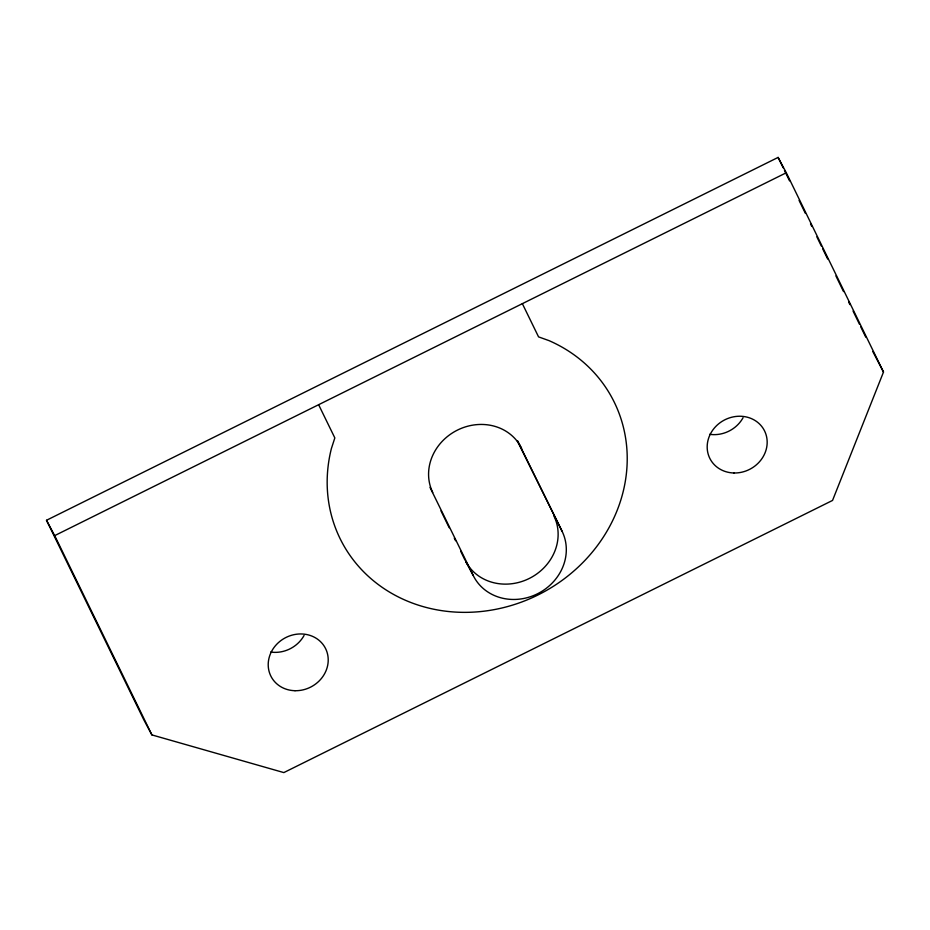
<?xml version="1.0" encoding="UTF-8"?>
<svg xmlns="http://www.w3.org/2000/svg" width="930" height="930" viewBox="0 0 930 930"><rect width="100%" height="100%" fill="white"/><g stroke="black" fill="none" stroke-linecap="round" stroke-linejoin="round"><path stroke-width="1.4" d="M883.5 372.035L832.548 500.433L283.836 772.586L151.892 734.909L143.697 719.564L46.5 520.277L778.108 157.414L786.303 172.748L883.5 372.035L872.77 351.494M46.5 520.277L54.684 535.622L786.303 172.748M517.557 440.715L562.15 531.425A49.627 44.907 -28.1 0 1 537.389 593.84A49.627 44.907 -28.1 0 1 473.242 575.519L465.732 561.464M517.266 440.832L562.15 531.425M430.009 487.378L473.242 575.519M778.108 157.414L783.188 167.83M784.467 170.434L789.547 180.862M799.079 200.403L805.427 213.423M810.507 223.839L811.785 226.443M816.865 236.871L821.306 245.985M822.585 248.589L827.665 259.017M835.919 275.943L843.545 291.578M848.625 301.994L849.904 304.598M853.077 311.108L859.425 324.14M860.703 326.744L865.784 337.16M522.358 303.668L538.563 336.881L549.037 340.636A153.136 138.558 -28.1 0 1 614.66 516.301A153.136 138.558 -28.1 0 1 429.311 608.232A153.136 138.558 -28.1 0 1 331.382 448.586L334.835 437.925L318.63 404.713M440.994 510.884L449.225 527.752M454.293 538.133L455.561 540.725M460.617 551.106L465.047 560.186M54.684 535.622L151.892 734.909M743.047 417.744A30.632 27.714 -28.1 0 1 709.637 434.31M304.075 635.469A30.632 27.714 -28.1 0 1 270.677 652.035M432.741 492.493A49.627 44.907 -28.1 0 1 457.502 430.067A49.627 44.907 -28.1 0 1 521.649 448.388M553.966 516.08A49.627 44.907 -28.1 0 1 529.833 578.181A49.627 44.907 -28.1 0 1 465.639 561.336M733.979 472.986A30.632 27.714 -28.1 0 0 764.611 431.009A30.632 27.714 -28.1 0 0 712.938 429.846A30.632 27.714 -28.1 0 0 733.979 472.986M295.019 690.711A30.632 27.714 -28.1 0 0 325.651 648.721A30.632 27.714 -28.1 0 0 273.978 647.559A30.632 27.714 -28.1 0 0 295.019 690.711"/></g></svg>
